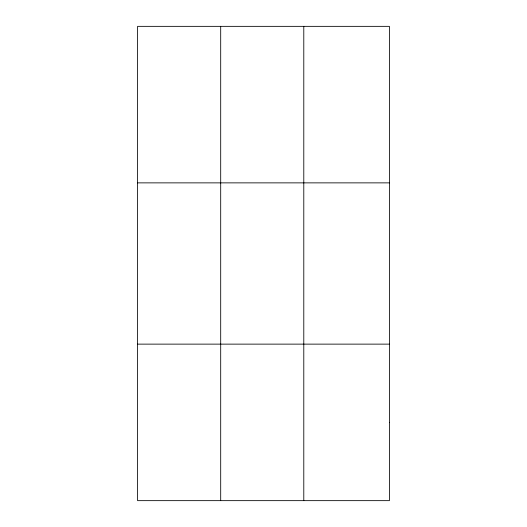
<?xml version="1.0" encoding="UTF-8"?>
<svg xmlns="http://www.w3.org/2000/svg" width="527" height="527" viewBox="0 0 527 527"><rect width="100%" height="100%" fill="white"/><g stroke="black" fill="none" stroke-linecap="round" stroke-linejoin="round"><path stroke-width="0.79" d="M220.694 500.65L220.694 26.35M303.789 500.65L303.789 26.35M137.606 182.869L389.394 182.869M137.606 344.131L389.394 344.131M389.394 422.39L389.394 500.65L137.606 500.65L137.606 26.35L389.394 26.35L389.394 422.39"/></g></svg>
